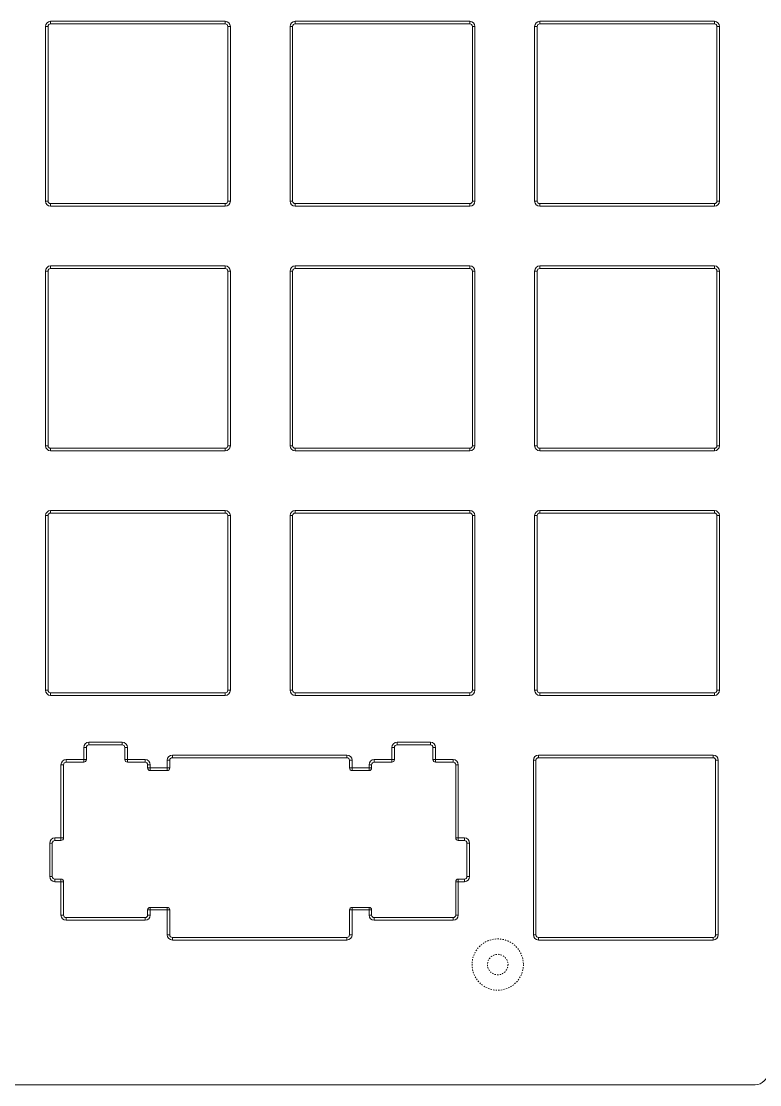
# Model space of a CAD drawing. Header units: millimetres. Extents: x 78 to 606, y -329 to -69.
# Drawn here: x 485.7 to 543.2, y -258 to -175.2 of the extents above; entities that cross this region are included whole.
import ezdxf

# ---------------------------------------------------------------- set-up
doc = ezdxf.new("R2010")
doc.units = ezdxf.units.MM
doc.header["$MEASUREMENT"] = 0
doc.linetypes.add('AI-Linetype-6', pattern=[0.18189, 0.090945, -0.090945])
doc.linetypes.add('AI-Linetype-7', pattern=[0.18189, 0.090945, -0.090945])
doc.layers.add('图层 1', color=7, linetype='Continuous', lineweight=0)

msp = doc.modelspace()

# ---------------------------------------------------------------- linework, layer by layer
at = {"layer": '图层 1', "color": 18, "lineweight": 5, "true_color": 0x040000}
for p, q in [((501.545, -175.177), (487.945, -175.177)), ((487.945, -175.177), (487.945, -175.377)), ((501.545, -175.377), (487.945, -175.377)), ((501.545, -175.377), (501.545, -175.177)), ((520.595, -175.177), (506.995, -175.177)), ((506.995, -175.177), (506.995, -175.377)), ((520.595, -175.377), (506.995, -175.377)), ((520.595, -175.377), (520.595, -175.177)), ((539.645, -175.177), (526.045, -175.177)), ((526.045, -175.177), (526.045, -175.377)), ((539.645, -175.377), (526.045, -175.377)), ((539.645, -175.377), (539.645, -175.177)), ((487.745, -175.577), (487.545, -175.577)), ((487.545, -175.577), (487.545, -189.177)), ((487.745, -175.577), (487.745, -189.177)), ((501.945, -175.577), (501.745, -175.577)), ((501.745, -189.177), (501.745, -175.577)), ((501.945, -189.177), (501.945, -175.577)), ((506.795, -175.577), (506.595, -175.577)), ((506.595, -175.577), (506.595, -189.177)), ((506.795, -175.577), (506.795, -189.177)), ((520.995, -175.577), (520.795, -175.577)), ((520.795, -189.177), (520.795, -175.577)), ((520.995, -189.177), (520.995, -175.577)), ((525.845, -175.577), (525.645, -175.577)), ((525.645, -175.577), (525.645, -189.177)), ((525.845, -175.577), (525.845, -189.177)), ((540.045, -175.577), (539.845, -175.577)), ((539.845, -189.177), (539.845, -175.577)), ((540.045, -189.177), (540.045, -175.577)), ((487.545, -189.177), (487.745, -189.177)), ((487.945, -189.377), (501.545, -189.377)), ((487.945, -189.377), (487.945, -189.577)), ((487.945, -189.577), (501.545, -189.577)), ((501.545, -189.577), (501.545, -189.377)), ((501.745, -189.177), (501.945, -189.177)), ((506.595, -189.177), (506.795, -189.177)), ((506.995, -189.377), (520.595, -189.377)), ((506.995, -189.377), (506.995, -189.577)), ((506.995, -189.577), (520.595, -189.577)), ((520.595, -189.577), (520.595, -189.377)), ((520.795, -189.177), (520.995, -189.177)), ((525.645, -189.177), (525.845, -189.177)), ((526.045, -189.377), (539.645, -189.377)), ((526.045, -189.377), (526.045, -189.577)), ((526.045, -189.577), (539.645, -189.577)), ((539.645, -189.577), (539.645, -189.377)), ((539.845, -189.177), (540.045, -189.177)), ((501.545, -194.227), (487.945, -194.227)), ((487.945, -194.227), (487.945, -194.427)), ((501.545, -194.427), (487.945, -194.427)), ((501.545, -194.427), (501.545, -194.227)), ((520.595, -194.227), (506.995, -194.227)), ((506.995, -194.227), (506.995, -194.427)), ((520.595, -194.427), (506.995, -194.427)), ((520.595, -194.427), (520.595, -194.227)), ((539.645, -194.227), (526.045, -194.227)), ((526.045, -194.227), (526.045, -194.427)), ((539.645, -194.427), (526.045, -194.427)), ((539.645, -194.427), (539.645, -194.227)), ((487.745, -194.627), (487.545, -194.627)), ((487.545, -194.627), (487.545, -208.227)), ((487.745, -194.627), (487.745, -208.227)), ((501.945, -194.627), (501.745, -194.627)), ((501.745, -208.227), (501.745, -194.627)), ((501.945, -208.227), (501.945, -194.627)), ((506.795, -194.627), (506.595, -194.627)), ((506.595, -194.627), (506.595, -208.227)), ((506.795, -194.627), (506.795, -208.227)), ((520.995, -194.627), (520.795, -194.627)), ((520.795, -208.227), (520.795, -194.627)), ((520.995, -208.227), (520.995, -194.627)), ((525.845, -194.627), (525.645, -194.627)), ((525.645, -194.627), (525.645, -208.227)), ((525.845, -194.627), (525.845, -208.227)), ((540.045, -194.627), (539.845, -194.627)), ((539.845, -208.227), (539.845, -194.627)), ((540.045, -208.227), (540.045, -194.627)), ((487.545, -208.227), (487.745, -208.227)), ((487.945, -208.427), (501.545, -208.427)), ((487.945, -208.427), (487.945, -208.627)), ((487.945, -208.627), (501.545, -208.627)), ((501.545, -208.627), (501.545, -208.427)), ((501.745, -208.227), (501.945, -208.227)), ((506.595, -208.227), (506.795, -208.227)), ((506.995, -208.427), (520.595, -208.427)), ((506.995, -208.427), (506.995, -208.627)), ((506.995, -208.627), (520.595, -208.627)), ((520.595, -208.627), (520.595, -208.427)), ((520.795, -208.227), (520.995, -208.227)), ((525.645, -208.227), (525.845, -208.227)), ((526.045, -208.427), (539.645, -208.427)), ((526.045, -208.427), (526.045, -208.627)), ((526.045, -208.627), (539.645, -208.627)), ((539.645, -208.627), (539.645, -208.427)), ((539.845, -208.227), (540.045, -208.227)), ((501.545, -213.277), (487.945, -213.277)), ((487.945, -213.277), (487.945, -213.477)), ((501.545, -213.477), (487.945, -213.477)), ((501.545, -213.477), (501.545, -213.277)), ((520.595, -213.277), (506.995, -213.277)), ((506.995, -213.277), (506.995, -213.477)), ((520.595, -213.477), (506.995, -213.477)), ((520.595, -213.477), (520.595, -213.277)), ((539.645, -213.277), (526.045, -213.277)), ((526.045, -213.277), (526.045, -213.477)), ((539.645, -213.477), (526.045, -213.477)), ((539.645, -213.477), (539.645, -213.277)), ((487.745, -213.677), (487.545, -213.677)), ((487.545, -213.677), (487.545, -227.277)), ((487.745, -213.677), (487.745, -227.277)), ((501.945, -213.677), (501.745, -213.677)), ((501.745, -227.277), (501.745, -213.677)), ((501.945, -227.277), (501.945, -213.677)), ((506.795, -213.677), (506.595, -213.677)), ((506.595, -213.677), (506.595, -227.277)), ((506.795, -213.677), (506.795, -227.277)), ((520.995, -213.677), (520.795, -213.677)), ((520.795, -227.277), (520.795, -213.677)), ((520.995, -227.277), (520.995, -213.677)), ((525.845, -213.677), (525.645, -213.677)), ((525.645, -213.677), (525.645, -227.277)), ((525.845, -213.677), (525.845, -227.277)), ((540.045, -213.677), (539.845, -213.677)), ((539.845, -227.277), (539.845, -213.677)), ((540.045, -227.277), (540.045, -213.677)), ((487.545, -227.277), (487.745, -227.277)), ((487.945, -227.477), (501.545, -227.477)), ((487.945, -227.477), (487.945, -227.677)), ((487.945, -227.677), (501.545, -227.677)), ((501.545, -227.677), (501.545, -227.477)), ((501.745, -227.277), (501.945, -227.277)), ((506.595, -227.277), (506.795, -227.277)), ((506.995, -227.477), (520.595, -227.477)), ((506.995, -227.477), (506.995, -227.677)), ((506.995, -227.677), (520.595, -227.677)), ((520.595, -227.677), (520.595, -227.477)), ((520.795, -227.277), (520.995, -227.277)), ((525.645, -227.277), (525.845, -227.277)), ((526.045, -227.477), (539.645, -227.477)), ((526.045, -227.477), (526.045, -227.677)), ((526.045, -227.677), (539.645, -227.677)), ((539.645, -227.677), (539.645, -227.477)), ((539.845, -227.277), (540.045, -227.277)), ((490.725, -231.722), (490.525, -231.722)), ((490.525, -232.872), (490.525, -231.722)), ((490.725, -231.722), (490.725, -232.672)), ((493.525, -231.322), (490.925, -231.322)), ((490.925, -231.322), (490.925, -231.522)), ((493.525, -231.522), (490.925, -231.522)), ((493.525, -231.522), (493.525, -231.322)), ((493.925, -231.722), (493.725, -231.722)), ((493.725, -232.672), (493.725, -231.722)), ((493.925, -232.872), (493.925, -231.722)), ((514.725, -231.722), (514.525, -231.722)), ((514.525, -232.872), (514.525, -231.722)), ((514.725, -231.722), (514.725, -232.672)), ((517.525, -231.322), (514.925, -231.322)), ((514.925, -231.322), (514.925, -231.522)), ((517.525, -231.522), (514.925, -231.522)), ((517.525, -231.522), (517.525, -231.322)), ((517.925, -231.722), (517.725, -231.722)), ((517.725, -232.672), (517.725, -231.722)), ((517.925, -232.872), (517.925, -231.722)), ((490.725, -232.672), (489.15, -232.672)), ((489.15, -232.672), (489.15, -232.872)), ((495.3, -232.672), (493.725, -232.672)), ((495.3, -232.872), (495.3, -232.672)), ((511.025, -232.327), (497.425, -232.327)), ((497.425, -232.327), (497.425, -232.527)), ((511.025, -232.527), (497.425, -232.527)), ((511.025, -232.527), (511.025, -232.327)), ((514.725, -232.672), (513.15, -232.672)), ((513.15, -232.672), (513.15, -232.872)), ((519.3, -232.672), (517.725, -232.672)), ((519.3, -232.872), (519.3, -232.672)), ((539.545, -232.327), (525.945, -232.327)), ((525.945, -232.327), (525.945, -232.527)), ((539.545, -232.527), (525.945, -232.527)), ((539.545, -232.527), (539.545, -232.327)), ((488.95, -233.072), (488.75, -233.072)), ((488.75, -238.972), (488.75, -233.072)), ((488.95, -233.072), (488.95, -238.772)), ((490.525, -232.872), (489.15, -232.872)), ((495.3, -232.872), (493.925, -232.872)), ((495.7, -233.072), (495.5, -233.072)), ((495.5, -233.327), (495.5, -233.072)), ((497.225, -233.327), (495.5, -233.327)), ((495.7, -233.527), (495.7, -233.072)), ((497.025, -233.527), (495.7, -233.527)), ((497.225, -232.727), (497.025, -232.727)), ((497.025, -233.527), (497.025, -232.727)), ((497.225, -232.727), (497.225, -233.327)), ((511.425, -232.727), (511.225, -232.727)), ((511.225, -233.327), (511.225, -232.727)), ((512.95, -233.327), (511.225, -233.327)), ((511.425, -233.527), (511.425, -232.727)), ((512.75, -233.527), (511.425, -233.527)), ((512.95, -233.072), (512.75, -233.072)), ((512.75, -233.527), (512.75, -233.072)), ((512.95, -233.072), (512.95, -233.327)), ((514.525, -232.872), (513.15, -232.872)), ((519.3, -232.872), (517.925, -232.872)), ((519.7, -233.072), (519.5, -233.072)), ((519.5, -238.772), (519.5, -233.072)), ((519.7, -238.972), (519.7, -233.072)), ((525.745, -232.727), (525.545, -232.727)), ((525.545, -232.727), (525.545, -246.327)), ((525.745, -246.327), (525.745, -232.727)), ((539.945, -232.727), (539.745, -232.727)), ((539.745, -246.327), (539.745, -232.727)), ((539.945, -246.327), (539.945, -232.727)), ((488.075, -239.172), (487.875, -239.172)), ((487.875, -239.172), (487.875, -241.782)), ((488.075, -239.172), (488.075, -241.782)), ((488.95, -238.772), (488.275, -238.772)), ((488.275, -238.772), (488.275, -238.972)), ((488.75, -238.972), (488.275, -238.972)), ((520.175, -238.772), (519.5, -238.772)), ((520.175, -238.972), (519.7, -238.972)), ((520.175, -238.972), (520.175, -238.772)), ((520.575, -239.172), (520.375, -239.172)), ((520.375, -241.782), (520.375, -239.172)), ((520.575, -241.782), (520.575, -239.172)), ((487.875, -241.782), (488.075, -241.782)), ((520.375, -241.782), (520.575, -241.782)), ((488.275, -241.982), (488.75, -241.982)), ((488.275, -241.982), (488.275, -242.182)), ((488.95, -242.182), (488.275, -242.182)), ((488.75, -244.782), (488.75, -241.982)), ((488.95, -242.182), (488.95, -244.782)), ((520.175, -242.182), (519.5, -242.182)), ((519.5, -244.782), (519.5, -242.182)), ((519.7, -241.982), (520.175, -241.982)), ((519.7, -244.782), (519.7, -241.982)), ((520.175, -242.182), (520.175, -241.982)), ((495.7, -244.182), (497.025, -244.182)), ((495.7, -244.782), (495.7, -244.182)), ((497.025, -246.327), (497.025, -244.182)), ((511.425, -244.182), (512.75, -244.182)), ((511.425, -246.327), (511.425, -244.182)), ((512.75, -244.782), (512.75, -244.182)), ((488.75, -244.782), (488.95, -244.782)), ((489.15, -244.982), (495.3, -244.982)), ((489.15, -244.982), (489.15, -245.182)), ((495.3, -245.182), (495.3, -244.982)), ((497.225, -244.382), (495.5, -244.382)), ((495.5, -244.782), (495.5, -244.382)), ((495.5, -244.782), (495.7, -244.782)), ((497.225, -244.382), (497.225, -246.327)), ((512.95, -244.382), (511.225, -244.382)), ((511.225, -246.327), (511.225, -244.382)), ((512.75, -244.782), (512.95, -244.782)), ((512.95, -244.382), (512.95, -244.782)), ((513.15, -244.982), (519.3, -244.982)), ((513.15, -244.982), (513.15, -245.182)), ((519.3, -245.182), (519.3, -244.982)), ((519.5, -244.782), (519.7, -244.782)), ((489.15, -245.182), (495.3, -245.182)), ((513.15, -245.182), (519.3, -245.182)), ((497.025, -246.327), (497.225, -246.327)), ((497.425, -246.527), (511.025, -246.527)), ((497.425, -246.527), (497.425, -246.727)), ((497.425, -246.727), (511.025, -246.727)), ((511.025, -246.727), (511.025, -246.527)), ((511.225, -246.327), (511.425, -246.327)), ((525.545, -246.327), (525.745, -246.327)), ((525.945, -246.527), (539.545, -246.527)), ((525.945, -246.527), (525.945, -246.727)), ((525.945, -246.727), (539.545, -246.727)), ((539.545, -246.727), (539.545, -246.527)), ((539.745, -246.327), (539.945, -246.327)), ((542.818, -257.993), (480.818, -257.993))]:
    msp.add_line(p, q, dxfattribs=at)
at = {"layer": '图层 1', "color": 8, "linetype": 'AI-Linetype-6', "lineweight": 5, "true_color": 0x7f8080}
msp.add_circle((522.771, -248.635), 2, dxfattribs=at)
at = {"layer": '图层 1', "color": 8, "linetype": 'AI-Linetype-7', "lineweight": 5, "true_color": 0x7f8080}
msp.add_circle((522.771, -248.635), 0.8, dxfattribs=at)
at = {"layer": '图层 1', "color": 18, "lineweight": 5, "true_color": 0x040000}
for points in [[(487.945, -175.177), (487.724, -175.177), (487.545, -175.356), (487.545, -175.577)], [(501.945, -175.577), (501.945, -175.356), (501.766, -175.177), (501.545, -175.177)], [(506.995, -175.177), (506.774, -175.177), (506.595, -175.356), (506.595, -175.577)], [(520.995, -175.577), (520.995, -175.356), (520.816, -175.177), (520.595, -175.177)], [(526.045, -175.177), (525.824, -175.177), (525.645, -175.356), (525.645, -175.577)], [(540.045, -175.577), (540.045, -175.356), (539.866, -175.177), (539.645, -175.177)], [(487.545, -189.177), (487.545, -189.398), (487.724, -189.577), (487.945, -189.577)], [(501.545, -189.577), (501.766, -189.577), (501.945, -189.398), (501.945, -189.177)], [(506.595, -189.177), (506.595, -189.398), (506.774, -189.577), (506.995, -189.577)], [(520.595, -189.577), (520.816, -189.577), (520.995, -189.398), (520.995, -189.177)], [(525.645, -189.177), (525.645, -189.398), (525.824, -189.577), (526.045, -189.577)], [(539.645, -189.577), (539.866, -189.577), (540.045, -189.398), (540.045, -189.177)], [(487.945, -194.227), (487.724, -194.227), (487.545, -194.406), (487.545, -194.627)], [(501.945, -194.627), (501.945, -194.406), (501.766, -194.227), (501.545, -194.227)], [(506.995, -194.227), (506.774, -194.227), (506.595, -194.406), (506.595, -194.627)], [(520.995, -194.627), (520.995, -194.406), (520.816, -194.227), (520.595, -194.227)], [(526.045, -194.227), (525.824, -194.227), (525.645, -194.406), (525.645, -194.627)], [(540.045, -194.627), (540.045, -194.406), (539.866, -194.227), (539.645, -194.227)], [(487.545, -208.227), (487.545, -208.448), (487.724, -208.627), (487.945, -208.627)], [(501.545, -208.627), (501.766, -208.627), (501.945, -208.448), (501.945, -208.227)], [(506.595, -208.227), (506.595, -208.448), (506.774, -208.627), (506.995, -208.627)], [(520.595, -208.627), (520.816, -208.627), (520.995, -208.448), (520.995, -208.227)], [(525.645, -208.227), (525.645, -208.448), (525.824, -208.627), (526.045, -208.627)], [(539.645, -208.627), (539.866, -208.627), (540.045, -208.448), (540.045, -208.227)], [(487.945, -213.277), (487.724, -213.277), (487.545, -213.456), (487.545, -213.677)], [(501.945, -213.677), (501.945, -213.456), (501.766, -213.277), (501.545, -213.277)], [(506.995, -213.277), (506.774, -213.277), (506.595, -213.456), (506.595, -213.677)], [(520.995, -213.677), (520.995, -213.456), (520.816, -213.277), (520.595, -213.277)], [(526.045, -213.277), (525.824, -213.277), (525.645, -213.456), (525.645, -213.677)], [(540.045, -213.677), (540.045, -213.456), (539.866, -213.277), (539.645, -213.277)], [(487.545, -227.277), (487.545, -227.498), (487.724, -227.677), (487.945, -227.677)], [(501.545, -227.677), (501.766, -227.677), (501.945, -227.498), (501.945, -227.277)], [(506.595, -227.277), (506.595, -227.498), (506.774, -227.677), (506.995, -227.677)], [(520.595, -227.677), (520.816, -227.677), (520.995, -227.498), (520.995, -227.277)], [(525.645, -227.277), (525.645, -227.498), (525.824, -227.677), (526.045, -227.677)], [(539.645, -227.677), (539.866, -227.677), (540.045, -227.498), (540.045, -227.277)], [(490.925, -231.322), (490.704, -231.322), (490.525, -231.501), (490.525, -231.722)], [(490.925, -231.522), (490.815, -231.522), (490.725, -231.611), (490.725, -231.722)], [(493.925, -231.722), (493.925, -231.501), (493.746, -231.322), (493.525, -231.322)], [(514.925, -231.322), (514.704, -231.322), (514.525, -231.501), (514.525, -231.722)], [(514.925, -231.522), (514.815, -231.522), (514.725, -231.611), (514.725, -231.722)], [(517.925, -231.722), (517.925, -231.501), (517.746, -231.322), (517.525, -231.322)], [(489.15, -232.672), (488.929, -232.672), (488.75, -232.851), (488.75, -233.072)], [(490.525, -232.872), (490.635, -232.872), (490.725, -232.782), (490.725, -232.672)], [(493.725, -232.672), (493.725, -232.782), (493.815, -232.872), (493.925, -232.872)], [(495.7, -233.072), (495.7, -232.851), (495.521, -232.672), (495.3, -232.672)], [(497.425, -232.327), (497.204, -232.327), (497.025, -232.506), (497.025, -232.727)], [(497.425, -232.527), (497.315, -232.527), (497.225, -232.616), (497.225, -232.727)], [(511.425, -232.727), (511.425, -232.506), (511.246, -232.327), (511.025, -232.327)], [(513.15, -232.672), (512.929, -232.672), (512.75, -232.851), (512.75, -233.072)], [(514.525, -232.872), (514.635, -232.872), (514.725, -232.782), (514.725, -232.672)], [(517.725, -232.672), (517.725, -232.782), (517.815, -232.872), (517.925, -232.872)], [(519.7, -233.072), (519.7, -232.851), (519.521, -232.672), (519.3, -232.672)], [(525.945, -232.327), (525.724, -232.327), (525.545, -232.506), (525.545, -232.727)], [(539.945, -232.727), (539.945, -232.506), (539.766, -232.327), (539.545, -232.327)], [(495.5, -233.327), (495.5, -233.437), (495.59, -233.527), (495.7, -233.527)], [(497.025, -233.527), (497.135, -233.527), (497.225, -233.437), (497.225, -233.327)], [(511.225, -233.327), (511.225, -233.437), (511.315, -233.527), (511.425, -233.527)], [(512.75, -233.527), (512.86, -233.527), (512.95, -233.437), (512.95, -233.327)], [(488.275, -238.772), (488.054, -238.772), (487.875, -238.951), (487.875, -239.172)], [(488.275, -238.972), (488.165, -238.972), (488.075, -239.061), (488.075, -239.172)], [(488.75, -238.972), (488.86, -238.972), (488.95, -238.882), (488.95, -238.772)], [(519.5, -238.772), (519.5, -238.882), (519.59, -238.972), (519.7, -238.972)], [(520.575, -239.172), (520.575, -238.951), (520.396, -238.772), (520.175, -238.772)], [(487.875, -241.782), (487.875, -242.003), (488.054, -242.182), (488.275, -242.182)], [(488.075, -241.782), (488.075, -241.892), (488.165, -241.982), (488.275, -241.982)], [(520.175, -242.182), (520.396, -242.182), (520.575, -242.003), (520.575, -241.782)], [(520.175, -241.982), (520.285, -241.982), (520.375, -241.892), (520.375, -241.782)], [(488.95, -242.182), (488.95, -242.071), (488.86, -241.982), (488.75, -241.982)], [(519.7, -241.982), (519.59, -241.982), (519.5, -242.071), (519.5, -242.182)], [(495.7, -244.182), (495.59, -244.182), (495.5, -244.271), (495.5, -244.382)], [(497.225, -244.382), (497.225, -244.271), (497.135, -244.182), (497.025, -244.182)], [(511.425, -244.182), (511.315, -244.182), (511.225, -244.271), (511.225, -244.382)], [(512.95, -244.382), (512.95, -244.271), (512.86, -244.182), (512.75, -244.182)], [(488.75, -244.782), (488.75, -245.003), (488.929, -245.182), (489.15, -245.182)], [(495.3, -245.182), (495.521, -245.182), (495.7, -245.003), (495.7, -244.782)], [(512.75, -244.782), (512.75, -245.003), (512.929, -245.182), (513.15, -245.182)], [(519.3, -245.182), (519.521, -245.182), (519.7, -245.003), (519.7, -244.782)], [(497.025, -246.327), (497.025, -246.548), (497.204, -246.727), (497.425, -246.727)], [(497.225, -246.327), (497.225, -246.437), (497.315, -246.527), (497.425, -246.527)], [(511.025, -246.727), (511.246, -246.727), (511.425, -246.548), (511.425, -246.327)], [(511.025, -246.527), (511.135, -246.527), (511.225, -246.437), (511.225, -246.327)], [(525.545, -246.327), (525.545, -246.548), (525.724, -246.727), (525.945, -246.727)], [(539.545, -246.727), (539.766, -246.727), (539.945, -246.548), (539.945, -246.327)], [(542.818, -257.993), (543.371, -257.993), (543.818, -257.545), (543.818, -256.993)]]:
    msp.add_open_spline(points, degree=3, dxfattribs=at)
for points in [[(487.945, -175.377), (487.835, -175.377), (487.745, -175.466), (487.745, -175.577), (487.745, -175.577), (487.745, -175.577), (487.745, -175.577)], [(501.745, -175.577), (501.745, -175.466), (501.656, -175.377), (501.545, -175.377), (501.545, -175.377), (501.545, -175.377), (501.545, -175.377)], [(506.995, -175.377), (506.885, -175.377), (506.795, -175.466), (506.795, -175.577), (506.795, -175.577), (506.795, -175.577), (506.795, -175.577)], [(520.795, -175.577), (520.795, -175.466), (520.706, -175.377), (520.595, -175.377), (520.595, -175.377), (520.595, -175.377), (520.595, -175.377)], [(526.045, -175.377), (525.935, -175.377), (525.845, -175.466), (525.845, -175.577), (525.845, -175.577), (525.845, -175.577), (525.845, -175.577)], [(539.845, -175.577), (539.845, -175.466), (539.756, -175.377), (539.645, -175.377), (539.645, -175.377), (539.645, -175.377), (539.645, -175.377)], [(487.745, -189.177), (487.745, -189.287), (487.835, -189.377), (487.945, -189.377), (487.945, -189.377), (487.945, -189.377), (487.945, -189.377)], [(501.545, -189.377), (501.656, -189.377), (501.745, -189.287), (501.745, -189.177), (501.745, -189.177), (501.745, -189.177), (501.745, -189.177)], [(506.795, -189.177), (506.795, -189.287), (506.885, -189.377), (506.995, -189.377), (506.995, -189.377), (506.995, -189.377), (506.995, -189.377)], [(520.595, -189.377), (520.706, -189.377), (520.795, -189.287), (520.795, -189.177), (520.795, -189.177), (520.795, -189.177), (520.795, -189.177)], [(525.845, -189.177), (525.845, -189.287), (525.935, -189.377), (526.045, -189.377), (526.045, -189.377), (526.045, -189.377), (526.045, -189.377)], [(539.645, -189.377), (539.756, -189.377), (539.845, -189.287), (539.845, -189.177), (539.845, -189.177), (539.845, -189.177), (539.845, -189.177)], [(487.945, -194.427), (487.835, -194.427), (487.745, -194.516), (487.745, -194.627), (487.745, -194.627), (487.745, -194.627), (487.745, -194.627)], [(501.745, -194.627), (501.745, -194.516), (501.656, -194.427), (501.545, -194.427), (501.545, -194.427), (501.545, -194.427), (501.545, -194.427)], [(506.995, -194.427), (506.885, -194.427), (506.795, -194.516), (506.795, -194.627), (506.795, -194.627), (506.795, -194.627), (506.795, -194.627)], [(520.795, -194.627), (520.795, -194.516), (520.706, -194.427), (520.595, -194.427), (520.595, -194.427), (520.595, -194.427), (520.595, -194.427)], [(526.045, -194.427), (525.935, -194.427), (525.845, -194.516), (525.845, -194.627), (525.845, -194.627), (525.845, -194.627), (525.845, -194.627)], [(539.845, -194.627), (539.845, -194.516), (539.756, -194.427), (539.645, -194.427), (539.645, -194.427), (539.645, -194.427), (539.645, -194.427)], [(487.745, -208.227), (487.745, -208.337), (487.835, -208.427), (487.945, -208.427), (487.945, -208.427), (487.945, -208.427), (487.945, -208.427)], [(501.545, -208.427), (501.656, -208.427), (501.745, -208.337), (501.745, -208.227), (501.745, -208.227), (501.745, -208.227), (501.745, -208.227)], [(506.795, -208.227), (506.795, -208.337), (506.885, -208.427), (506.995, -208.427), (506.995, -208.427), (506.995, -208.427), (506.995, -208.427)], [(520.595, -208.427), (520.706, -208.427), (520.795, -208.337), (520.795, -208.227), (520.795, -208.227), (520.795, -208.227), (520.795, -208.227)], [(525.845, -208.227), (525.845, -208.337), (525.935, -208.427), (526.045, -208.427), (526.045, -208.427), (526.045, -208.427), (526.045, -208.427)], [(539.645, -208.427), (539.756, -208.427), (539.845, -208.337), (539.845, -208.227), (539.845, -208.227), (539.845, -208.227), (539.845, -208.227)], [(487.945, -213.477), (487.835, -213.477), (487.745, -213.566), (487.745, -213.677), (487.745, -213.677), (487.745, -213.677), (487.745, -213.677)], [(501.745, -213.677), (501.745, -213.566), (501.656, -213.477), (501.545, -213.477), (501.545, -213.477), (501.545, -213.477), (501.545, -213.477)], [(506.995, -213.477), (506.885, -213.477), (506.795, -213.566), (506.795, -213.677), (506.795, -213.677), (506.795, -213.677), (506.795, -213.677)], [(520.795, -213.677), (520.795, -213.566), (520.706, -213.477), (520.595, -213.477), (520.595, -213.477), (520.595, -213.477), (520.595, -213.477)], [(526.045, -213.477), (525.935, -213.477), (525.845, -213.566), (525.845, -213.677), (525.845, -213.677), (525.845, -213.677), (525.845, -213.677)], [(539.845, -213.677), (539.845, -213.566), (539.756, -213.477), (539.645, -213.477), (539.645, -213.477), (539.645, -213.477), (539.645, -213.477)], [(487.745, -227.277), (487.745, -227.387), (487.835, -227.477), (487.945, -227.477), (487.945, -227.477), (487.945, -227.477), (487.945, -227.477)], [(501.545, -227.477), (501.656, -227.477), (501.745, -227.387), (501.745, -227.277), (501.745, -227.277), (501.745, -227.277), (501.745, -227.277)], [(506.795, -227.277), (506.795, -227.387), (506.885, -227.477), (506.995, -227.477), (506.995, -227.477), (506.995, -227.477), (506.995, -227.477)], [(520.595, -227.477), (520.706, -227.477), (520.795, -227.387), (520.795, -227.277), (520.795, -227.277), (520.795, -227.277), (520.795, -227.277)], [(525.845, -227.277), (525.845, -227.387), (525.935, -227.477), (526.045, -227.477), (526.045, -227.477), (526.045, -227.477), (526.045, -227.477)], [(539.645, -227.477), (539.756, -227.477), (539.845, -227.387), (539.845, -227.277), (539.845, -227.277), (539.845, -227.277), (539.845, -227.277)], [(493.725, -231.722), (493.725, -231.611), (493.635, -231.522), (493.525, -231.522), (493.525, -231.522), (493.525, -231.522), (493.525, -231.522)], [(517.725, -231.722), (517.725, -231.611), (517.635, -231.522), (517.525, -231.522), (517.525, -231.522), (517.525, -231.522), (517.525, -231.522)], [(511.225, -232.727), (511.225, -232.616), (511.135, -232.527), (511.025, -232.527), (511.025, -232.527), (511.025, -232.527), (511.025, -232.527)], [(525.945, -232.527), (525.835, -232.527), (525.745, -232.616), (525.745, -232.727), (525.745, -232.727), (525.745, -232.727), (525.745, -232.727)], [(539.745, -232.727), (539.745, -232.616), (539.656, -232.527), (539.545, -232.527), (539.545, -232.527), (539.545, -232.527), (539.545, -232.527)], [(489.15, -232.872), (489.039, -232.872), (488.95, -232.961), (488.95, -233.072), (488.95, -233.072), (488.95, -233.072), (488.95, -233.072)], [(495.5, -233.072), (495.5, -232.961), (495.41, -232.872), (495.3, -232.872), (495.3, -232.872), (495.3, -232.872), (495.3, -232.872)], [(513.15, -232.872), (513.039, -232.872), (512.95, -232.961), (512.95, -233.072), (512.95, -233.072), (512.95, -233.072), (512.95, -233.072)], [(519.5, -233.072), (519.5, -232.961), (519.41, -232.872), (519.3, -232.872), (519.3, -232.872), (519.3, -232.872), (519.3, -232.872)], [(520.375, -239.172), (520.375, -239.061), (520.285, -238.972), (520.175, -238.972), (520.175, -238.972), (520.175, -238.972), (520.175, -238.972)], [(488.95, -244.782), (488.95, -244.892), (489.039, -244.982), (489.15, -244.982), (489.15, -244.982), (489.15, -244.982), (489.15, -244.982)], [(495.3, -244.982), (495.41, -244.982), (495.5, -244.892), (495.5, -244.782), (495.5, -244.782), (495.5, -244.782), (495.5, -244.782)], [(512.95, -244.782), (512.95, -244.892), (513.039, -244.982), (513.15, -244.982), (513.15, -244.982), (513.15, -244.982), (513.15, -244.982)], [(519.3, -244.982), (519.41, -244.982), (519.5, -244.892), (519.5, -244.782), (519.5, -244.782), (519.5, -244.782), (519.5, -244.782)], [(525.745, -246.327), (525.745, -246.437), (525.835, -246.527), (525.945, -246.527), (525.945, -246.527), (525.945, -246.527), (525.945, -246.527)], [(539.545, -246.527), (539.656, -246.527), (539.745, -246.437), (539.745, -246.327), (539.745, -246.327), (539.745, -246.327), (539.745, -246.327)]]:
    msp.add_open_spline(points, degree=3, knots=[0, 0, 0, 0, 1, 1, 1, 2, 2, 2, 2], dxfattribs=at)

doc.saveas('drawing.dxf')
